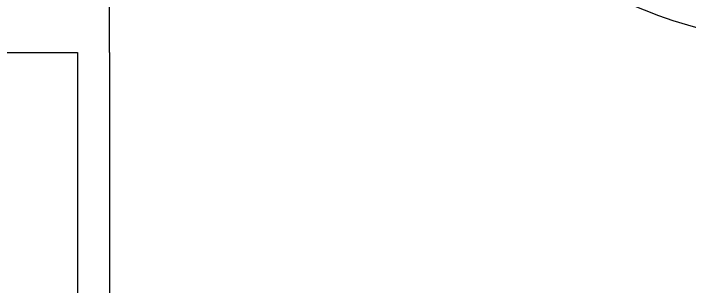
# Model space of a CAD drawing. Extents: x -30 to 1202, y 231 to 898.
# Drawn here: x 107.66 to 126.64, y 356.67 to 364.32 of the extents above; entities that cross this region are included whole.
import ezdxf

# ---------------------------------------------------------------- set-up
doc = ezdxf.new("R2010")
doc.units = 0
doc.header["$LTSCALE"] = 0.04
doc.layers.add('PISO', color=1, linetype='CONTINUOUS')
doc.layers.add('PISOS', color=1, linetype='CONTINUOUS')

msp = doc.modelspace()

# ---------------------------------------------------------------- linework, layer by layer
at = {"layer": 'PISO'}
msp.add_arc((130.694, 377.987), 14.575, 208.0015, 262.1751, dxfattribs=at)
at = {"layer": 'PISOS'}
for p, q in [((110.359, 363.232), (110.359, 370.645)), ((105.959, 363.232), (109.459, 363.232)), ((109.459, 363.232), (109.459, 342.882)), ((110.359, 363.232), (110.359, 337.332))]:
    msp.add_line(p, q, dxfattribs=at)

doc.saveas('drawing.dxf')
